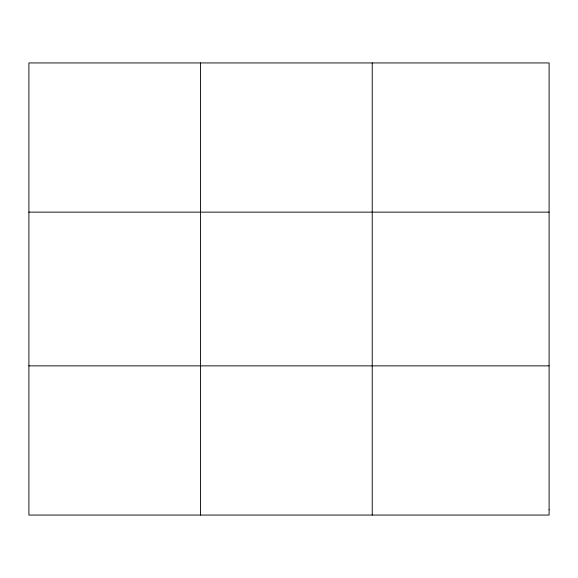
<?xml version="1.0" encoding="UTF-8"?>
<svg xmlns="http://www.w3.org/2000/svg" width="578" height="578" viewBox="0 0 578 578"><rect width="100%" height="100%" fill="white"/><g stroke="black" fill="none" stroke-linecap="round" stroke-linejoin="round"><path stroke-width="0.87" d="M200.566 515.063L200.566 62.937M372.232 515.063L372.232 62.937M28.9 212.14L549.1 212.14M28.9 365.86L549.1 365.86M549.1 509.731L549.1 515.063L28.9 515.063L28.9 62.937L549.1 62.937L549.1 509.731"/></g></svg>
